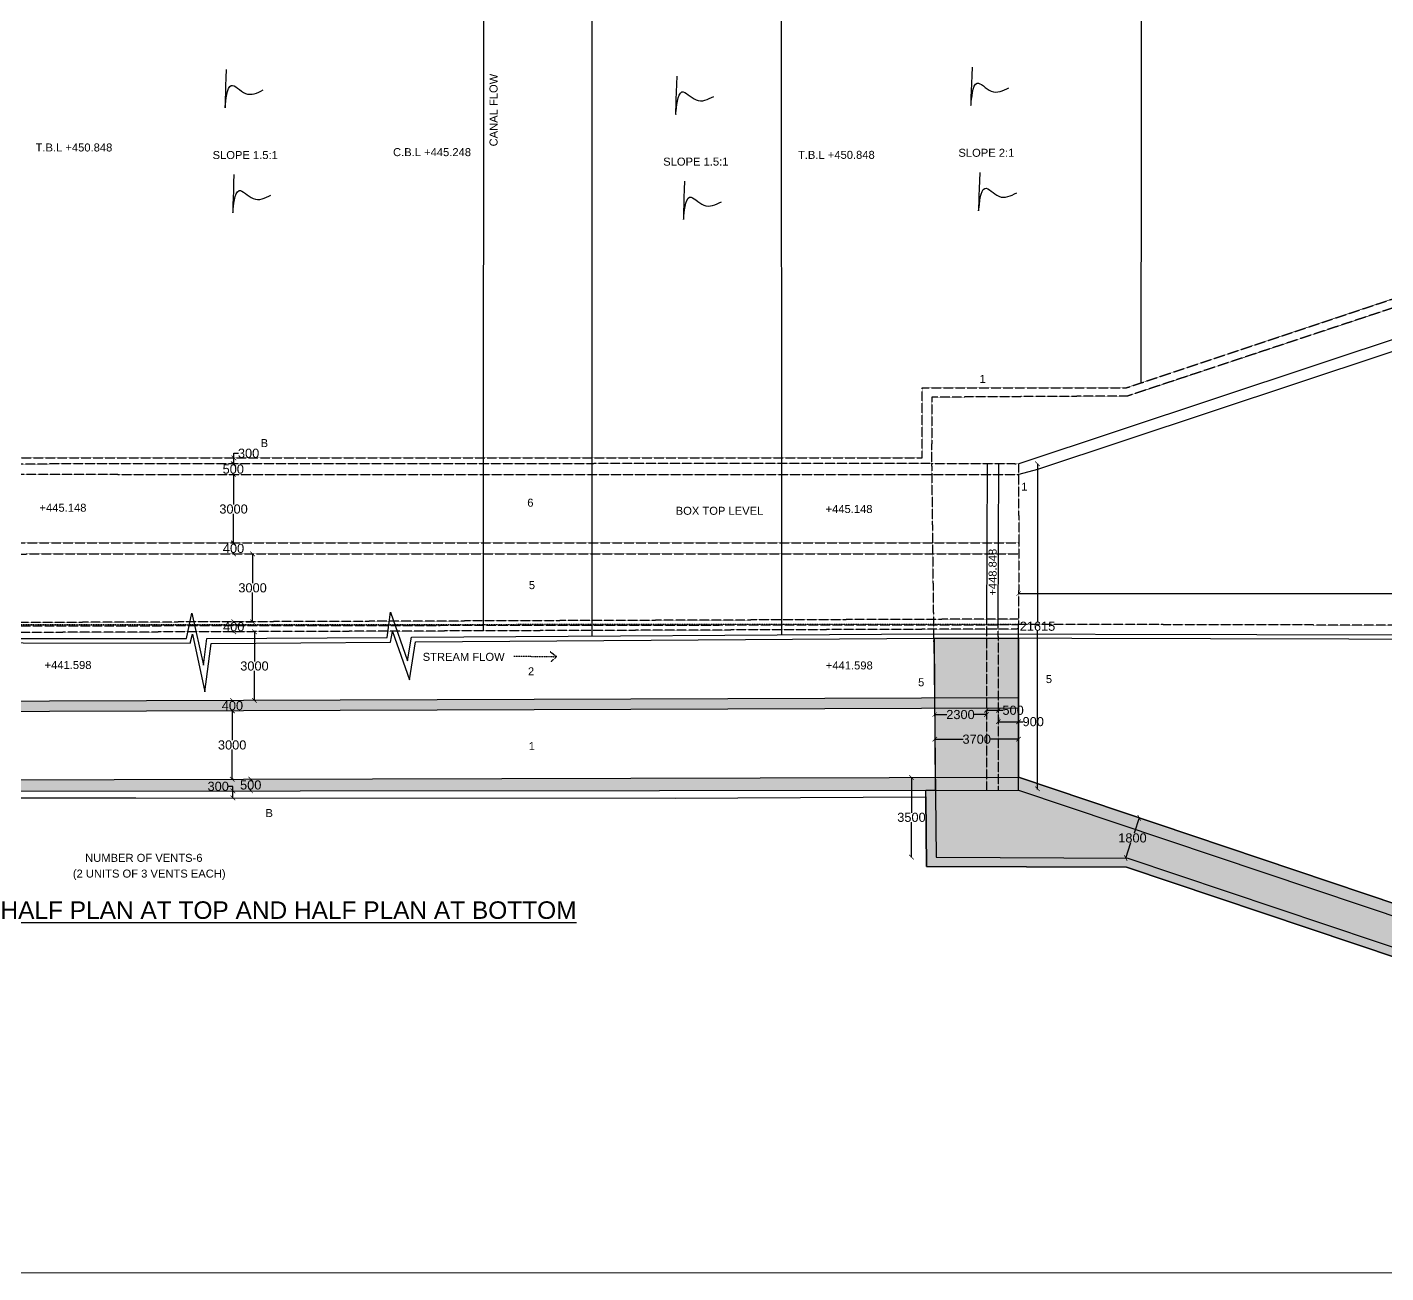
# Model space of a CAD drawing. Header units: inches. Extents: x -25940 to 116401, y 67945 to 197802.
# Drawn here: x 6987 to 66419, y 114548 to 169035 of the extents above; entities that cross this region are included whole.
import ezdxf

# ---------------------------------------------------------------- set-up
doc = ezdxf.new("R2010")
doc.units = ezdxf.units.IN
doc.header["$MEASUREMENT"] = 0
doc.linetypes.add('ACAD_ISO02W100', pattern=[15, 12, -3])
doc.linetypes.add('HIDDEN2', pattern=[0.1875, 0.125, -0.0625])
for name, color, linetype in [('DIM', 7, 'Continuous'), ('DIMENSION', 7, 'Continuous'), ('DOT LINE', 7, 'ACAD_ISO02W100'), ('HATCH', 7, 'Continuous'), ('LINE', 7, 'Continuous'), ('TEXT', 7, 'Continuous')]:
    doc.layers.add(name, color=color, linetype=linetype)
doc.styles.get("Standard").update_dxf_attribs({"font": 'arial.ttf'})
doc.dimstyles.new('ST1', dxfattribs={"dimtxt": 400, "dimasz": 200, "dimexe": 0.18, "dimexo": 0.0625, "dimgap": 0.09, "dimtad": 0, "dimtih": 1, "dimtoh": 1, "dimdec": 0, "dimzin": 0, "dimdsep": 46, "dimtxsty": 'Standard', "dimblk": 'ARCHTICK', "dimcen": 0.09, "dimadec": 0, "dimazin": 0, "dimtfac": 1, "dimtdec": 0, "dimtofl": 0, "dimtmove": 0, "dimatfit": 3, "dimldrblk": 'ARCHTICK', "dimfxl": 1, "dimtolj": 1, "dimtzin": 0, "dimarcsym": 0})
pattern_1 = [(50, (0, 0), (717.2602, -62.7521), [75, -825]), (355, (0, 0), (-138.7513, 752.192), [60, -660]), (100.4514, (59.8, -5.2), (578.5094, 689.4395), [63.7402, -701.142]), (46.1842, (0, 200), (1067.241, -165.519), [112.5, -1237.5]), (96.6356, (88.9, 186.2), (934.663, 974.118), [95.61, -1051.713]), (351.1842, (0, 200), (934.662, 974.1186), [90, -990]), (21, (100, 150), (596.907, -402.6189), [75, -825]), (326, (100, 150), (243.3153, 725.15), [60, -660]), (71.4514, (149.74, 116.45), (840.2226, 322.5305), [63.7402, -701.142]), (37.5, (0, 0), (12.15986, 332.89385), [0, -652, 0, -670, 0, -662.5]), (7.5, (0, 0), (263.0695, 394.4117), [0, -382, 0, -637, 0, -252.5]), (327.5, (-223, 0), (533.82244, -22.55487), [0, -250, 0, -780, 0, -1035]), (317.5, (-323, 0), (583.1862, 100.105), [0, -325, 0, -518, 0, -735])]

# ---------------------------------------------------------------- blocks, each defined once
blk = doc.blocks.new('_ArchTick')
at = {"color": 0, "linetype": 'ByBlock', "const_width": 0.15}
blk.add_lwpolyline([(-0.5, -0.5), (0.5, 0.5)], dxfattribs=at)
blk = doc.blocks.new('*D98')
at = {"layer": 'Defpoints', "color": 0, "transparency": 16777216}
for p in [(15984, 135627), (15984, 135627), (15985, 135319)]:
    blk.add_point(p, dxfattribs=at)
at = {"layer": 'DIM', "color": 0, "lineweight": -2, "transparency": 16777216}
for p, q in [((15984, 135827), (15784, 135827)), ((15984, 135627), (15984, 135827)), ((15984, 135627), (15985, 135627)), ((15985, 135319), (15984, 135627)), ((15985, 135319), (15985, 135319))]:
    blk.add_line(p, q, dxfattribs=at)
at = {"layer": 'DIM', "color": 0, "lineweight": -2, "transparency": 16777216, "xscale": 200, "yscale": 200, "zscale": 200}
for p, rotation in [((15984, 135627), 90.06134579484703), ((15985, 135319), 270.061345794847)]:
    blk.add_blockref('_ArchTick', p, dxfattribs=dict(at, rotation=rotation))
at = {"layer": 'DIM', "color": 0, "transparency": 16777216, "insert": (15343, 135827), "char_height": 400, "attachment_point": 5}
blk.add_mtext('\\A1;300', dxfattribs=at)
blk = doc.blocks.new('*D99')
at = {"layer": 'Defpoints', "color": 0, "transparency": 16777216}
for p in [(16765, 136144), (16765, 136144), (16766, 135628)]:
    blk.add_point(p, dxfattribs=at)
at = {"layer": 'DIM', "color": 0, "lineweight": -2, "transparency": 16777216}
for p, q in [((16765, 136144), (16765, 136144)), ((16765, 136144), (16765, 136090)), ((16766, 135628), (16766, 135682)), ((16766, 135628), (16766, 135628))]:
    blk.add_line(p, q, dxfattribs=at)
at = {"layer": 'DIM', "color": 0, "lineweight": -2, "transparency": 16777216, "xscale": 200, "yscale": 200, "zscale": 200}
for p, rotation in [((16765, 136144), 90.13175044491419), ((16766, 135628), 270.1317504449142)]:
    blk.add_blockref('_ArchTick', p, dxfattribs=dict(at, rotation=rotation))
at = {"layer": 'DIM', "color": 0, "transparency": 16777216, "insert": (16765, 135886), "char_height": 400, "attachment_point": 5}
blk.add_mtext('\\A1;500', dxfattribs=at)
blk = doc.blocks.new('*D100')
at = {"layer": 'Defpoints', "color": 0, "transparency": 16777216}
for p in [(15948, 139130), (15984, 139130), (15994, 136143)]:
    blk.add_point(p, dxfattribs=at)
at = {"layer": 'DIM', "color": 0, "lineweight": -2, "transparency": 16777216}
for p, q in [((15984, 139130), (15948, 139130)), ((15948, 139130), (15953, 137841)), ((15959, 136142), (15954, 137432)), ((15994, 136143), (15958, 136142))]:
    blk.add_line(p, q, dxfattribs=at)
at = {"layer": 'DIM', "color": 0, "lineweight": -2, "transparency": 16777216, "xscale": 200, "yscale": 200, "zscale": 200}
for p, rotation in [((15948, 139130), 90.19874108867596), ((15959, 136142), 270.198741088676)]:
    blk.add_blockref('_ArchTick', p, dxfattribs=dict(at, rotation=rotation))
at = {"layer": 'DIM', "color": 0, "transparency": 16777216, "insert": (15953, 137636), "char_height": 400, "attachment_point": 5}
blk.add_mtext('\\A1;3000', dxfattribs=at)
blk = doc.blocks.new('*D101')
at = {"layer": 'Defpoints', "color": 0, "transparency": 16777216}
for p in [(15964, 139582), (15964, 139582), (15966, 139130)]:
    blk.add_point(p, dxfattribs=at)
at = {"layer": 'DIM', "color": 0, "lineweight": -2, "transparency": 16777216}
for p, q in [((15964, 139582), (15965, 139582)), ((15964, 139582), (15964, 139561)), ((15966, 139130), (15966, 139152)), ((15966, 139130), (15966, 139130))]:
    blk.add_line(p, q, dxfattribs=at)
at = {"layer": 'DIM', "color": 0, "lineweight": -2, "transparency": 16777216, "xscale": 200, "yscale": 200, "zscale": 200}
for p, rotation in [((15964, 139582), 90.19874108867596), ((15966, 139130), 270.198741088676)]:
    blk.add_blockref('_ArchTick', p, dxfattribs=dict(at, rotation=rotation))
at = {"layer": 'DIM', "color": 0, "transparency": 16777216, "insert": (15965, 139356), "char_height": 400, "attachment_point": 5}
blk.add_mtext('\\A1;400', dxfattribs=at)
blk = doc.blocks.new('*D102')
at = {"layer": 'Defpoints', "color": 0, "transparency": 16777216}
for p in [(16929, 142594), (16981, 142594), (16992, 139586)]:
    blk.add_point(p, dxfattribs=at)
at = {"layer": 'DIM', "color": 0, "lineweight": -2, "transparency": 16777216}
for p, q in [((16981, 142594), (16928, 142594)), ((16929, 142594), (16929, 141294)), ((16929, 139586), (16929, 140885)), ((16992, 139586), (16928, 139586))]:
    blk.add_line(p, q, dxfattribs=at)
at = {"layer": 'DIM', "color": 0, "lineweight": -2, "transparency": 16777216, "xscale": 200, "yscale": 200, "zscale": 200}
for p, rotation in [((16929, 142594), 90), ((16929, 139586), 270)]:
    blk.add_blockref('_ArchTick', p, dxfattribs=dict(at, rotation=rotation))
at = {"layer": 'DIM', "color": 0, "transparency": 16777216, "insert": (16929, 141090), "char_height": 400, "attachment_point": 5}
blk.add_mtext('\\A1;3000', dxfattribs=at)
blk = doc.blocks.new('*D103')
at = {"layer": 'Defpoints', "color": 0, "transparency": 16777216}
for p in [(15980, 143025), (16022, 143025), (15982, 142590)]:
    blk.add_point(p, dxfattribs=at)
at = {"layer": 'DIM', "color": 0, "lineweight": -2, "transparency": 16777216}
for p, q in [((15981, 143025), (16022, 143025)), ((16022, 143025), (16022, 143012)), ((15982, 142590), (16022, 142590)), ((16022, 142590), (16022, 142603))]:
    blk.add_line(p, q, dxfattribs=at)
at = {"layer": 'DIM', "color": 0, "lineweight": -2, "transparency": 16777216, "xscale": 200, "yscale": 200, "zscale": 200}
for p, rotation in [((16022, 143025), 90), ((16022, 142590), 270)]:
    blk.add_blockref('_ArchTick', p, dxfattribs=dict(at, rotation=rotation))
at = {"layer": 'DIM', "color": 0, "transparency": 16777216, "insert": (16022, 142807), "char_height": 400, "attachment_point": 5}
blk.add_mtext('\\A1;400', dxfattribs=at)
blk = doc.blocks.new('*D104')
at = {"layer": 'Defpoints', "color": 0, "transparency": 16777216}
for p in [(16561, 145992), (16846, 145992), (16562, 143027)]:
    blk.add_point(p, dxfattribs=at)
at = {"layer": 'DIM', "color": 0, "lineweight": -2, "transparency": 16777216}
for p, q in [((16562, 145992), (16846, 145992)), ((16846, 145992), (16846, 144714)), ((16846, 143027), (16846, 144305)), ((16562, 143027), (16846, 143027))]:
    blk.add_line(p, q, dxfattribs=at)
at = {"layer": 'DIM', "color": 0, "lineweight": -2, "transparency": 16777216, "xscale": 200, "yscale": 200, "zscale": 200}
for p, rotation in [((16846, 145992), 90), ((16846, 143027), 270)]:
    blk.add_blockref('_ArchTick', p, dxfattribs=dict(at, rotation=rotation))
at = {"layer": 'DIM', "color": 0, "transparency": 16777216, "insert": (16846, 144509), "char_height": 400, "attachment_point": 5}
blk.add_mtext('\\A1;3000', dxfattribs=at)
blk = doc.blocks.new('*D105')
at = {"layer": 'Defpoints', "color": 0, "transparency": 16777216}
for p in [(16013, 146476), (16013, 146476), (16013, 145992)]:
    blk.add_point(p, dxfattribs=at)
at = {"layer": 'DIM', "color": 0, "lineweight": -2, "transparency": 16777216}
for p, q in [((16013, 146476), (16013, 146476)), ((16013, 146476), (16013, 146438)), ((16013, 145992), (16013, 146030)), ((16013, 145992), (16013, 145992))]:
    blk.add_line(p, q, dxfattribs=at)
at = {"layer": 'DIM', "color": 0, "lineweight": -2, "transparency": 16777216, "xscale": 200, "yscale": 200, "zscale": 200}
for p, rotation in [((16013, 146476), 90), ((16013, 145992), 270)]:
    blk.add_blockref('_ArchTick', p, dxfattribs=dict(at, rotation=rotation))
at = {"layer": 'DIM', "color": 0, "transparency": 16777216, "insert": (16013, 146234), "char_height": 400, "attachment_point": 5}
blk.add_mtext('\\A1;400', dxfattribs=at)
blk = doc.blocks.new('*D106')
at = {"layer": 'Defpoints', "color": 0, "transparency": 16777216}
for p in [(16014, 149474), (16014, 149474), (16013, 146438)]:
    blk.add_point(p, dxfattribs=at)
at = {"layer": 'DIM', "color": 0, "lineweight": -2, "transparency": 16777216}
for p, q in [((16014, 149474), (16014, 149474)), ((16014, 149474), (16014, 148161)), ((16014, 146438), (16014, 147752)), ((16013, 146438), (16014, 146438))]:
    blk.add_line(p, q, dxfattribs=at)
at = {"layer": 'DIM', "color": 0, "lineweight": -2, "transparency": 16777216, "xscale": 200, "yscale": 200, "zscale": 200}
for p, rotation in [((16014, 149474), 90), ((16014, 146438), 270)]:
    blk.add_blockref('_ArchTick', p, dxfattribs=dict(at, rotation=rotation))
at = {"layer": 'DIM', "color": 0, "transparency": 16777216, "insert": (16014, 147956), "char_height": 400, "attachment_point": 5}
blk.add_mtext('\\A1;3000', dxfattribs=at)
blk = doc.blocks.new('*D107')
at = {"layer": 'Defpoints', "color": 0, "transparency": 16777216}
for p in [(16002, 149932), (16059, 149932), (16014, 149474)]:
    blk.add_point(p, dxfattribs=at)
at = {"layer": 'DIM', "color": 0, "lineweight": -2, "transparency": 16777216}
for p, q in [((16059, 149932), (16002, 149932)), ((16002, 149932), (16002, 149908)), ((16002, 149474), (16002, 149499)), ((16014, 149474), (16002, 149474))]:
    blk.add_line(p, q, dxfattribs=at)
at = {"layer": 'DIM', "color": 0, "lineweight": -2, "transparency": 16777216, "xscale": 200, "yscale": 200, "zscale": 200}
for p, rotation in [((16002, 149932), 90), ((16002, 149474), 270)]:
    blk.add_blockref('_ArchTick', p, dxfattribs=dict(at, rotation=rotation))
at = {"layer": 'DIM', "color": 0, "transparency": 16777216, "insert": (16002, 149703), "char_height": 400, "attachment_point": 5}
blk.add_mtext('\\A1;500', dxfattribs=at)
blk = doc.blocks.new('*D108')
at = {"layer": 'Defpoints', "color": 0, "transparency": 16777216}
for p in [(16030, 150196), (16030, 150196), (16030, 149932)]:
    blk.add_point(p, dxfattribs=at)
at = {"layer": 'DIM', "color": 0, "lineweight": -2, "transparency": 16777216}
for p, q in [((16030, 150196), (16030, 150396)), ((16030, 150396), (16230, 150396)), ((16030, 150196), (16030, 150196)), ((16030, 149932), (16030, 150196)), ((16030, 149932), (16030, 149932))]:
    blk.add_line(p, q, dxfattribs=at)
at = {"layer": 'DIM', "color": 0, "lineweight": -2, "transparency": 16777216, "xscale": 200, "yscale": 200, "zscale": 200}
for p, rotation in [((16030, 150196), 90), ((16030, 149932), 270)]:
    blk.add_blockref('_ArchTick', p, dxfattribs=dict(at, rotation=rotation))
at = {"layer": 'DIM', "color": 0, "transparency": 16777216, "insert": (16672, 150396), "char_height": 400, "attachment_point": 5}
blk.add_mtext('\\A1;300', dxfattribs=at)
blk = doc.blocks.new('*D109')
at = {"layer": 'Defpoints', "color": 0, "transparency": 16777216}
for p in [(45667, 136211), (45668, 136211), (45675, 132732)]:
    blk.add_point(p, dxfattribs=at)
at = {"layer": 'DIM', "color": 0, "lineweight": -2, "transparency": 16777216}
for p, q in [((45667, 136211), (45668, 136211)), ((45668, 136211), (45668, 134676)), ((45668, 132732), (45668, 134267)), ((45675, 132732), (45668, 132732))]:
    blk.add_line(p, q, dxfattribs=at)
at = {"layer": 'DIM', "color": 0, "lineweight": -2, "transparency": 16777216, "xscale": 200, "yscale": 200, "zscale": 200}
for p, rotation in [((45668, 136211), 90), ((45668, 132732), 270)]:
    blk.add_blockref('_ArchTick', p, dxfattribs=dict(at, rotation=rotation))
at = {"layer": 'DIM', "color": 0, "transparency": 16777216, "insert": (45668, 134471), "char_height": 400, "attachment_point": 5}
blk.add_mtext('\\A1;3500', dxfattribs=at)
blk = doc.blocks.new('*D110')
at = {"layer": 'Defpoints', "color": 0, "transparency": 16777216}
for p in [(46690, 137887), (50354, 137888), (50354, 137888)]:
    blk.add_point(p, dxfattribs=at)
at = {"layer": 'DIM', "color": 0, "lineweight": -2, "transparency": 16777216}
for p, q in [((46690, 137887), (46690, 137888)), ((46690, 137888), (47925, 137888)), ((50354, 137888), (49118, 137888)), ((50354, 137888), (50354, 137888))]:
    blk.add_line(p, q, dxfattribs=at)
at = {"layer": 'DIM', "color": 0, "lineweight": -2, "transparency": 16777216, "xscale": 200, "yscale": 200, "zscale": 200, "rotation": 180}
blk.add_blockref('_ArchTick', (46690, 137888), dxfattribs=at)
at = {"layer": 'DIM', "color": 0, "lineweight": -2, "transparency": 16777216, "xscale": 200, "yscale": 200, "zscale": 200}
blk.add_blockref('_ArchTick', (50354, 137888), dxfattribs=at)
at = {"layer": 'DIM', "color": 0, "transparency": 16777216, "insert": (48522, 137888), "char_height": 400, "attachment_point": 5}
blk.add_mtext('\\A1;3700', dxfattribs=at)
blk = doc.blocks.new('*D111')
at = {"layer": 'Defpoints', "color": 0, "transparency": 16777216}
for p in [(49472, 139154), (48948, 139029), (49472, 139030)]:
    blk.add_point(p, dxfattribs=at)
at = {"layer": 'DIM', "color": 0, "lineweight": -2, "transparency": 16777216}
for p, q in [((48948, 139029), (48948, 139154)), ((48948, 139154), (49472, 139154)), ((49472, 139030), (49472, 139154)), ((49472, 139154), (49672, 139154))]:
    blk.add_line(p, q, dxfattribs=at)
at = {"layer": 'DIM', "color": 0, "lineweight": -2, "transparency": 16777216, "xscale": 200, "yscale": 200, "zscale": 200, "rotation": 180}
blk.add_blockref('_ArchTick', (48948, 139154), dxfattribs=at)
at = {"layer": 'DIM', "color": 0, "lineweight": -2, "transparency": 16777216, "xscale": 200, "yscale": 200, "zscale": 200}
blk.add_blockref('_ArchTick', (49472, 139154), dxfattribs=at)
at = {"layer": 'DIM', "color": 0, "transparency": 16777216, "insert": (50114, 139154), "char_height": 400, "attachment_point": 5}
blk.add_mtext('\\A1;500', dxfattribs=at)
blk = doc.blocks.new('*D112')
at = {"layer": 'Defpoints', "color": 0, "transparency": 16777216}
for p in [(49473, 138835), (50354, 138835), (50354, 138655)]:
    blk.add_point(p, dxfattribs=at)
at = {"layer": 'DIM', "color": 0, "lineweight": -2, "transparency": 16777216}
for p, q in [((49473, 138835), (49473, 138655)), ((49473, 138655), (50354, 138655)), ((50354, 138835), (50354, 138655)), ((50354, 138655), (50554, 138655))]:
    blk.add_line(p, q, dxfattribs=at)
at = {"layer": 'DIM', "color": 0, "lineweight": -2, "transparency": 16777216, "xscale": 200, "yscale": 200, "zscale": 200, "rotation": 180}
blk.add_blockref('_ArchTick', (49473, 138655), dxfattribs=at)
at = {"layer": 'DIM', "color": 0, "lineweight": -2, "transparency": 16777216, "xscale": 200, "yscale": 200, "zscale": 200}
blk.add_blockref('_ArchTick', (50354, 138655), dxfattribs=at)
at = {"layer": 'DIM', "color": 0, "transparency": 16777216, "insert": (50995, 138655), "char_height": 400, "attachment_point": 5}
blk.add_mtext('\\A1;900', dxfattribs=at)
blk = doc.blocks.new('*D113')
at = {"layer": 'Defpoints', "color": 0, "transparency": 16777216}
for p in [(46679, 138966), (48948, 138966), (48948, 138966)]:
    blk.add_point(p, dxfattribs=at)
at = {"layer": 'DIM', "color": 0, "lineweight": -2, "transparency": 16777216}
for p, q in [((46679, 138966), (46679, 138966)), ((46679, 138966), (47213, 138966)), ((48948, 138966), (48413, 138966)), ((48948, 138966), (48948, 138966))]:
    blk.add_line(p, q, dxfattribs=at)
at = {"layer": 'DIM', "color": 0, "lineweight": -2, "transparency": 16777216, "xscale": 200, "yscale": 200, "zscale": 200, "rotation": 180}
blk.add_blockref('_ArchTick', (46679, 138966), dxfattribs=at)
at = {"layer": 'DIM', "color": 0, "lineweight": -2, "transparency": 16777216, "xscale": 200, "yscale": 200, "zscale": 200}
blk.add_blockref('_ArchTick', (48948, 138966), dxfattribs=at)
at = {"layer": 'DIM', "color": 0, "transparency": 16777216, "insert": (47813, 138966), "char_height": 400, "attachment_point": 5}
blk.add_mtext('\\A1;2300', dxfattribs=at)
blk = doc.blocks.new('*D114')
at = {"layer": 'Defpoints', "color": 0, "transparency": 16777216}
for p in [(51167, 149940), (51150, 135718), (51182, 135718)]:
    blk.add_point(p, dxfattribs=at)
at = {"layer": 'DIM', "color": 0, "lineweight": -2, "transparency": 16777216}
for p, q in [((51167, 149940), (51182, 149940)), ((51182, 149940), (51182, 143033)), ((51182, 135718), (51182, 142624)), ((51150, 135718), (51182, 135718))]:
    blk.add_line(p, q, dxfattribs=at)
at = {"layer": 'DIM', "color": 0, "lineweight": -2, "transparency": 16777216, "xscale": 200, "yscale": 200, "zscale": 200}
for p, rotation in [((51182, 149940), 90), ((51182, 135718), 270)]:
    blk.add_blockref('_ArchTick', p, dxfattribs=dict(at, rotation=rotation))
at = {"layer": 'DIM', "color": 0, "transparency": 16777216, "insert": (51182, 142829), "char_height": 400, "attachment_point": 5}
blk.add_mtext('\\A1;21615', dxfattribs=at)
blk = doc.blocks.new('*D115')
at = {"layer": 'Defpoints', "color": 0, "transparency": 16777216}
for p in [(55631, 134446), (55631, 134446), (55041, 132692)]:
    blk.add_point(p, dxfattribs=at)
at = {"layer": 'DIM', "color": 0, "lineweight": -2, "transparency": 16777216}
for p, q in [((55631, 134446), (55405, 133774)), ((55631, 134447), (55631, 134447)), ((55041, 132692), (55268, 133365)), ((55041, 132692), (55041, 132692))]:
    blk.add_line(p, q, dxfattribs=at)
at = {"layer": 'DIM', "color": 0, "lineweight": -2, "transparency": 16777216, "xscale": 200, "yscale": 200, "zscale": 200}
for p, rotation in [((55631, 134446), 71.40950320695381), ((55041, 132692), 251.4095032069538)]:
    blk.add_blockref('_ArchTick', p, dxfattribs=dict(at, rotation=rotation))
at = {"layer": 'DIM', "color": 0, "transparency": 16777216, "insert": (55336, 133569), "char_height": 400, "attachment_point": 5}
blk.add_mtext('\\A1;1800', dxfattribs=at)
blk = doc.blocks.new('*D122')
at = {"layer": 'Defpoints', "color": 0, "transparency": 16777216}
for p in [(50358, 144327), (85193, 144278), (85193, 144263)]:
    blk.add_point(p, dxfattribs=at)
at = {"layer": 'DIM', "color": 0, "lineweight": -2, "transparency": 16777216}
for p, q in [((50358, 144327), (50358, 144263)), ((50358, 144263), (67023, 144263)), ((85193, 144263), (68527, 144263)), ((85193, 144278), (85193, 144263))]:
    blk.add_line(p, q, dxfattribs=at)
at = {"layer": 'DIM', "color": 0, "lineweight": -2, "transparency": 16777216, "xscale": 200, "yscale": 200, "zscale": 200, "rotation": 180}
blk.add_blockref('_ArchTick', (50358, 144263), dxfattribs=at)
at = {"layer": 'DIM', "color": 0, "lineweight": -2, "transparency": 16777216, "xscale": 200, "yscale": 200, "zscale": 200}
blk.add_blockref('_ArchTick', (85193, 144263), dxfattribs=at)
at = {"layer": 'DIM', "color": 0, "transparency": 16777216, "insert": (67775, 144263), "char_height": 400, "attachment_point": 5}
blk.add_mtext('\\A1;35080', dxfattribs=at)

msp = doc.modelspace()

# ---------------------------------------------------------------- hatches: boundary and pattern name
at = {"layer": 'HATCH'}
h = msp.add_hatch(dxfattribs=at)
h.set_pattern_fill('AR-CONC', color=256, scale=100, style=0)
h.set_pattern_definition(pattern_1)
edge = h.paths.add_edge_path()
edge.add_line((46642.7, 142305.5), (50353, 142297))
edge.add_line((50353, 142297), (50353.9, 136221.6))
edge.add_line((50353.9, 136221.6), (85186.4, 124505.6))
edge.add_line((85186.4, 124505.6), (85614.2, 124506.2))
edge.add_line((85614.2, 124506.2), (85624.4, 117407.1))
edge.add_line((85624.4, 117407.1), (82987.9, 117407.1))
edge.add_line((82987.9, 117407.1), (82955.9, 122937.1))
edge.add_line((82955.9, 122937.1), (55074.9, 132295.6))
edge.add_line((55074.9, 132295.6), (46328.9, 132321.6))
edge.add_line((46328.9, 132321.6), (46294.4, 135362.6))
edge.add_line((46294.4, 135362.6), (46291.1, 135659.2))
edge.add_line((46291.1, 135659.2), (46714, 135659.6))
edge.add_line((46714, 135659.6), (46670, 142305.7))
h = msp.add_hatch(dxfattribs=at)
h.set_pattern_fill('AR-CONC', color=256, scale=100, style=0)
h.set_pattern_definition(pattern_1)
h.paths.add_polyline_path([(19042.4, 139592.9), (3207.8, 139538), (3207.3, 139086), (19042.4, 139140.9)])
h.paths.add_polyline_path([(46670.8, 139688.8), (19042.4, 139592.9), (19042.4, 139140.9), (46675.6, 139236.8)])
h.paths.add_polyline_path([(46708.1, 136213.2), (19042.4, 136149.6), (19042.4, 135630), (46714, 135659.6)])
h.paths.add_polyline_path([(19042.4, 136149.6), (3204, 136113.1), (3203.4, 135613.1), (19042.4, 135630)])
h.paths.add_polyline_path([(15415.9, 139660.5), (16514.4, 139660.5), (16514.4, 139052), (15415.9, 139052)], flags=9)
h.paths.add_polyline_path([(14802, 136131), (15884.1, 136131), (15884.1, 135522.5), (14802, 135522.5)], flags=9)
h.paths.add_polyline_path([(16223.9, 136190.2), (17306.3, 136190.2), (17306.3, 135581.7), (16223.9, 135581.7)], flags=9)

# ---------------------------------------------------------------- linework, layer by layer
at = {"layer": 'DIMENSION', "linetype": 'HIDDEN2'}
for points in [[(50318.3, 142912.8), (-24467.8, 142867.6)], [(28280.2, 141525.5), (30145.5, 141497.9), (29865.9, 141716.2), (30145.5, 141497.9), (29901.1, 141279.3)]]:
    msp.add_lwpolyline(points, dxfattribs=at)
at = {"layer": 'DOT LINE', "color": 0}
for points in [[(-14119.1, 154066.6), (-14084.1, 164545.6), (-10371.6, 164545.6), (-10371.6, 157354.6), (-927.6, 153286.6), (3568.9, 153297.1), (3568.9, 150196.1), (46135.4, 150196.1), (46135.4, 153258.6), (55060.4, 153258.6), (83141.9, 162624.6), (83141.9, 168201.1), (85765.4, 168201.1), (85765.4, 161037.6)], [(83573.9, 167788.1), (83573.9, 162348.1), (55121.4, 152900.6), (46555.4, 152849.6), (46550.9, 149951.1), (50364.9, 149941.6)], [(46550.9, 149951.1), (3258.4, 149924.6), (3187.4, 152887.6), (-990.1, 152881.6), (-10794.6, 157070.6), (-10791.1, 164163.6), (-13696.1, 164147.1)], [(46550.9, 149951.1), (46641.9, 141969.1)], [(50364.9, 146476.2), (50352.9, 142900.6)], [(50352.5, 142710.2), (-508.2, 142532.6)], [(50353.8, 143144.6), (-506.9, 142967)], [(48943.9, 142898.9), (48951.7, 135662)], [(49476.5, 135662.6), (49467.8, 142899.5)]]:
    msp.add_lwpolyline(points, dxfattribs=at)
at = {"layer": 'DOT LINE', "color": 0, "linetype": 'ACAD_ISO02W100'}
for points in [[(-488.5, 146476.2), (50376.4, 146476.2), (50364.9, 149941.6)], [(-472.1, 149477.6), (50363.4, 149468.1)], [(-491.1, 145989.6), (50363.3, 145996.9)], [(95163.7, 142814.2), (50305.8, 142913.7)]]:
    msp.add_lwpolyline(points, dxfattribs=at)
at = {"layer": 'HATCH'}
msp.add_lwpolyline([(46642.7, 142305.5), (50353, 142297), (50353.9, 136221.6), (85186.4, 124505.6), (85614.2, 124506.2), (85624.4, 117407.1), (82987.9, 117407.1), (82955.9, 122937.1), (55074.9, 132295.6), (46328.9, 132321.6), (46294.4, 135362.6), (46291.1, 135659.2), (46714, 135659.6), (46670, 142305.7)], dxfattribs=at)
at = {"layer": 'LINE'}
for points in [[(26943.4, 174651.1), (26930.4, 142628.4)], [(31681.4, 174648.5), (31693.4, 142408.8)], [(39965.4, 174640.1), (39980.1, 142461)], [(55726.9, 174635.1), (55702.1, 153472.6)], [(48986, 149945), (48943.9, 142898.9)], [(49467.8, 142897.8), (49485.4, 149943.7)], [(50346, 135663.5), (84711.4, 124133.1), (84742.8, 117805.7)], [(-23025.6, 114547.6), (94840.4, 114559.6)]]:
    msp.add_lwpolyline(points, dxfattribs=at)
at = {"layer": 'LINE', "color": 0}
for points in [[(-14002.1, 142802.1), (-14031.1, 121094.6), (-10361.1, 121108.1), (-10373.6, 128290.6), (-965.6, 132276.1), (3574.4, 132298.6), (3583.9, 135329.1), (11734.4, 135323.1), (35329.9, 135303.1), (46294.4, 135362.6), (46328.9, 132321.6), (55074.9, 132295.6), (82955.9, 122937.1), (82987.9, 117407.1), (85624.4, 117407.1), (85585.9, 144051.6), (85751.4, 161037.6), (85345.9, 161037.6), (85345.9, 167788.1), (83573.9, 167788.1)], [(84865.9, 167788.1), (84865.9, 161396.6), (50364.9, 149941.6)], [(85345.9, 161037.6), (51177.4, 149680.6), (50363.4, 149468.1)], [(-508.9, 142289.5), (13952.9, 142289.5), (14190.9, 143408.1), (14701.9, 141133.1), (14852.9, 142293.6), (22726.9, 142344.1), (22880.9, 143447.6), (23620.9, 141322.6), (23800.4, 142359.1), (46653.9, 142503.1)], [(-509.4, 142119.2), (14109.4, 142083.6), (14216.4, 142490.1), (14753.4, 139967.1), (15038.4, 142082.1), (22883.4, 142135.6), (22963.4, 142597.1), (23707.4, 140485.1), (23976.4, 142155.6), (46642.7, 142305.5), (46642.7, 142305.5), (46745.4, 132727.6), (55126.4, 132692.1), (83373.9, 123206.6), (83405.4, 117799.1), (85218.9, 117808.1), (85186.4, 124505.6), (50353.9, 136221.6), (50352.9, 142900.6)], [(89032.4, 142208.1), (46637.4, 142305.6)], [(46653.9, 142503.1), (89027.4, 142410.1)], [(50353.4, 139701.6), (-517, 139525.1)], [(50352.1, 139249.5), (-518.3, 139073.1)], [(-527.1, 136104.6), (50353.9, 136221.6)], [(3203.4, 135613.1), (50346, 135663.5), (50353.9, 136221.6)]]:
    msp.add_lwpolyline(points, dxfattribs=at)
at = {"layer": 'LINE', "color": 0, "linetype": 'ACAD_ISO02W100'}
msp.add_lwpolyline([(-24468.5, 142883.6), (-16635.1, 142820.6), (50352.9, 142900.6)], dxfattribs=at)
at = {"layer": 'TEXT'}
for points in [[(15693.1, 167185.2), (15653.5, 165576.1), (15914.8, 166487.7), (16532.4, 166138.9), (17308.4, 166289.5)], [(48317.5, 167283.7), (48277.9, 165674.6), (48539.2, 166586.1), (49156.8, 166237.4), (49932.7, 166388)], [(35404.4, 166897.7), (35364.8, 165288.6), (35626.1, 166200.2), (36243.7, 165851.4), (37019.7, 166002)], [(16032.5, 162584), (15992.9, 160974.9), (16254.2, 161886.5), (16871.8, 161537.7), (17647.7, 161688.3)], [(35743.8, 162296.5), (35704.2, 160687.4), (35965.5, 161599), (36583.1, 161250.2), (37359, 161400.8)], [(48656.9, 162682.5), (48617.3, 161073.4), (48878.6, 161984.9), (49496.1, 161636.2), (50272.1, 161786.8)]]:
    msp.add_spline(points, degree=3, dxfattribs=at)

# ---------------------------------------------------------------- texts
at = {"layer": 'DIM', "insert": (18418.1, 130408.1), "char_height": 765.711, "attachment_point": 5}
msp.add_mtext('\\A1;{\\LHALF PLAN AT TOP AND HALF PLAN AT BOTTOM}', dxfattribs=at)
at = {"layer": 'TEXT'}
for s, p in [('CANAL FLOW', (27562.1, 163818.7)), ('+448.848', (49391.9, 144166.4))]:
    msp.add_text(s, height=350, rotation=90, dxfattribs=at).set_placement(p)
for s, p in [('T.B.L +450.848', (7354.7, 163597.9)), ('SLOPE 1.5:1', (15097.8, 163266.9)), ('C.B.L +445.248', (22991, 163393.7)), ('T.B.L +450.848', (40704.5, 163275.3)), ('SLOPE 2:1', (47722.2, 163365.4)), ('SLOPE 1.5:1', (34809.1, 162979.4)), ('1', (48645, 153474)), ('B', (17199.2, 150668.1)), ('1', (50470.9, 148760.5)), ('+445.148', (7525.6, 147839.3)), ('6', (28862.3, 148060.2)), ('BOX TOP LEVEL', (35356.3, 147705.9)), ('+445.148', (41911.1, 147783.6)), ('5', (28931.1, 144454.3)), ('STREAM FLOW', (24288.1, 141317.3)), ('+441.598', (7747.6, 140960.1)), ('2', (28892.3, 140683.4)), ('+441.598', (41921.9, 140941.5)), ('5', (45959.3, 140204.4)), ('5', (51546.7, 140344.6)), ('1', (28924.8, 137410.9)), ('B', (17410.3, 134484.7)), ('NUMBER OF VENTS-6', (9523.2, 132525.3)), ('(2 UNITS OF 3 VENTS EACH)', (8984.8, 131836.2))]:
    msp.add_text(s, height=350, dxfattribs=at).set_placement(p)

# ---------------------------------------------------------------- dimensions: what is measured, and where the dimension line sits
at = {"layer": 'DIM'}
for base, p1, p2, text, picture, middle in [((16030.4, 150196.1), (16030.4, 149932.4), (16030.4, 150196.1), '300', '*D108', (16671.5, 150396.1)), ((16002.2, 149932.4), (16013.8, 149474.5), (16058.8, 149932.4), '500', '*D107', (16002.2, 149703.4)), ((51182.3, 135717.9), (51167.3, 149939.6), (51150.2, 135717.9), '21615', '*D114', (51182.3, 142828.7)), ((16013.9, 149474.5), (16013.4, 146438.4), (16013.9, 149474.5), '3000', '*D106', (16013.9, 147956.4)), ((16013.4, 146476.2), (16013.4, 145992), (16013.4, 146476.2), '400', '*D105', (16013.4, 146234.1)), ((16845.9, 145992), (16561.9, 143026.6), (16561.5, 145992), '3000', '*D104', (16845.9, 144509.3)), ((16021.6, 143024.6), (15982, 142590.2), (15980.5, 143024.6), '400', '*D103', (16021.6, 142807.4)), ((16928.6, 142593.7), (16991.6, 139585.8), (16981.1, 142593.7), '3000', '*D102', (16928.6, 141089.7)), ((45668, 136210.8), (45675.4, 132732.1), (45667.4, 136210.8), '3500', '*D109', (45668, 134471.4))]:
    dim = msp.add_linear_dim(base=base, p1=p1, p2=p2, angle=90, text=text, dimstyle='ST1', dxfattribs=at)
    dim.commit()
    dim.dimension.update_dxf_attribs({"geometry": picture, "text_midpoint": middle})
for base, p1, p2, text, picture, middle in [((85193, 144263.5), (50357.7, 144327.4), (85193, 144278), '35080', '*D122', (67775.4, 144263.5)), ((48948.1, 138965.6), (46678.5, 138965.6), (48948.1, 138965.6), '2300', '*D113', (47813.3, 138965.6)), ((49472.5, 139154.1), (48948.1, 139029.2), (49472.5, 139029.8), '500', '*D111', (50113.8, 139154.1)), ((50353.6, 138654.7), (49472.7, 138835), (50353.6, 138835.1), '900', '*D112', (50994.8, 138654.7)), ((50353.7, 137887.9), (46690.1, 137887.3), (50353.7, 137887.9), '3700', '*D110', (48521.9, 137887.9))]:
    dim = msp.add_linear_dim(base=base, p1=p1, p2=p2, text=text, dimstyle='ST1', dxfattribs=at)
    dim.commit()
    dim.dimension.update_dxf_attribs({"geometry": picture, "text_midpoint": middle})
for p1, p2, distance, text, picture, middle in [((15966, 139130.3), (15964.4, 139582.3), 0, '400', '*D101', (15965.2, 139356.3)), ((15994.3, 136142.5), (15983.9, 139130.3), 35.7, '3000', '*D100', (15953.4, 137636.3)), ((16765.7, 135627.6), (16764.5, 136144.3), 0, '500', '*D99', (16765.1, 135885.9)), ((15984.7, 135319.5), (15984.4, 135626.7), 0, '300', '*D98', (15343, 135826.7)), ((55041.4, 132692.4), (55631.4, 134446.5), 0, '1800', '*D115', (55336.4, 133569.5))]:
    dim = msp.add_aligned_dim(p1=p1, p2=p2, distance=distance, text=text, dimstyle='ST1', dxfattribs=at)
    dim.commit()
    dim.dimension.update_dxf_attribs({"geometry": picture, "text_midpoint": middle})

doc.saveas('drawing.dxf')
